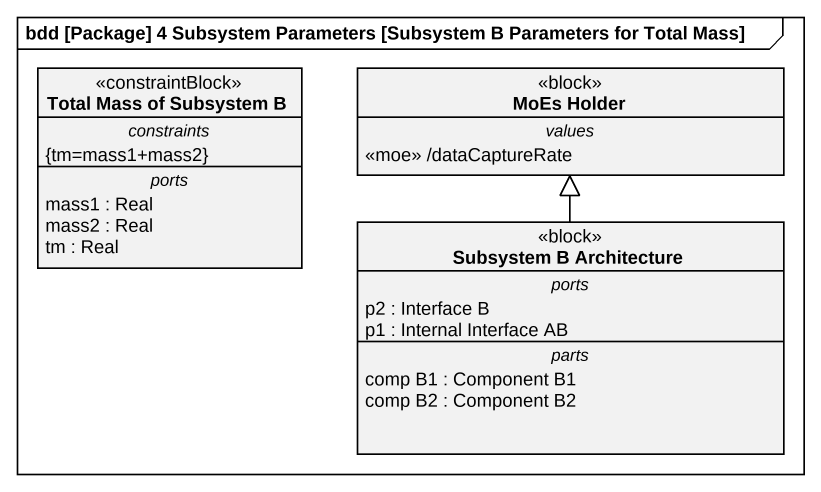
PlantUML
@startuml
mainframe bdd [Package] 4 Subsystem Parameters [Subsystem B Parameters for Total Mass]
hide circle
hide empty members
class "Total Mass of Subsystem B" as Total_Mass_of_Subsystem_B <<constraintBlock>> {
  -- constraints --
  {tm=mass1+mass2}
  -- ports --
  mass1 : Real
  mass2 : Real
  tm : Real
}
class "MoEs Holder" as MoEs_Holder <<block>> {
  -- values --
  <<moe>> /dataCaptureRate
}
class "Subsystem B Architecture" as Subsystem_B_Architecture <<block>> {
  -- ports --
  p2 : Interface B
  p1 : Internal Interface AB
  -- parts --
  comp B1 : Component B1
  comp B2 : Component B2
}
Subsystem_B_Architecture -up-|> MoEs_Holder
@enduml
